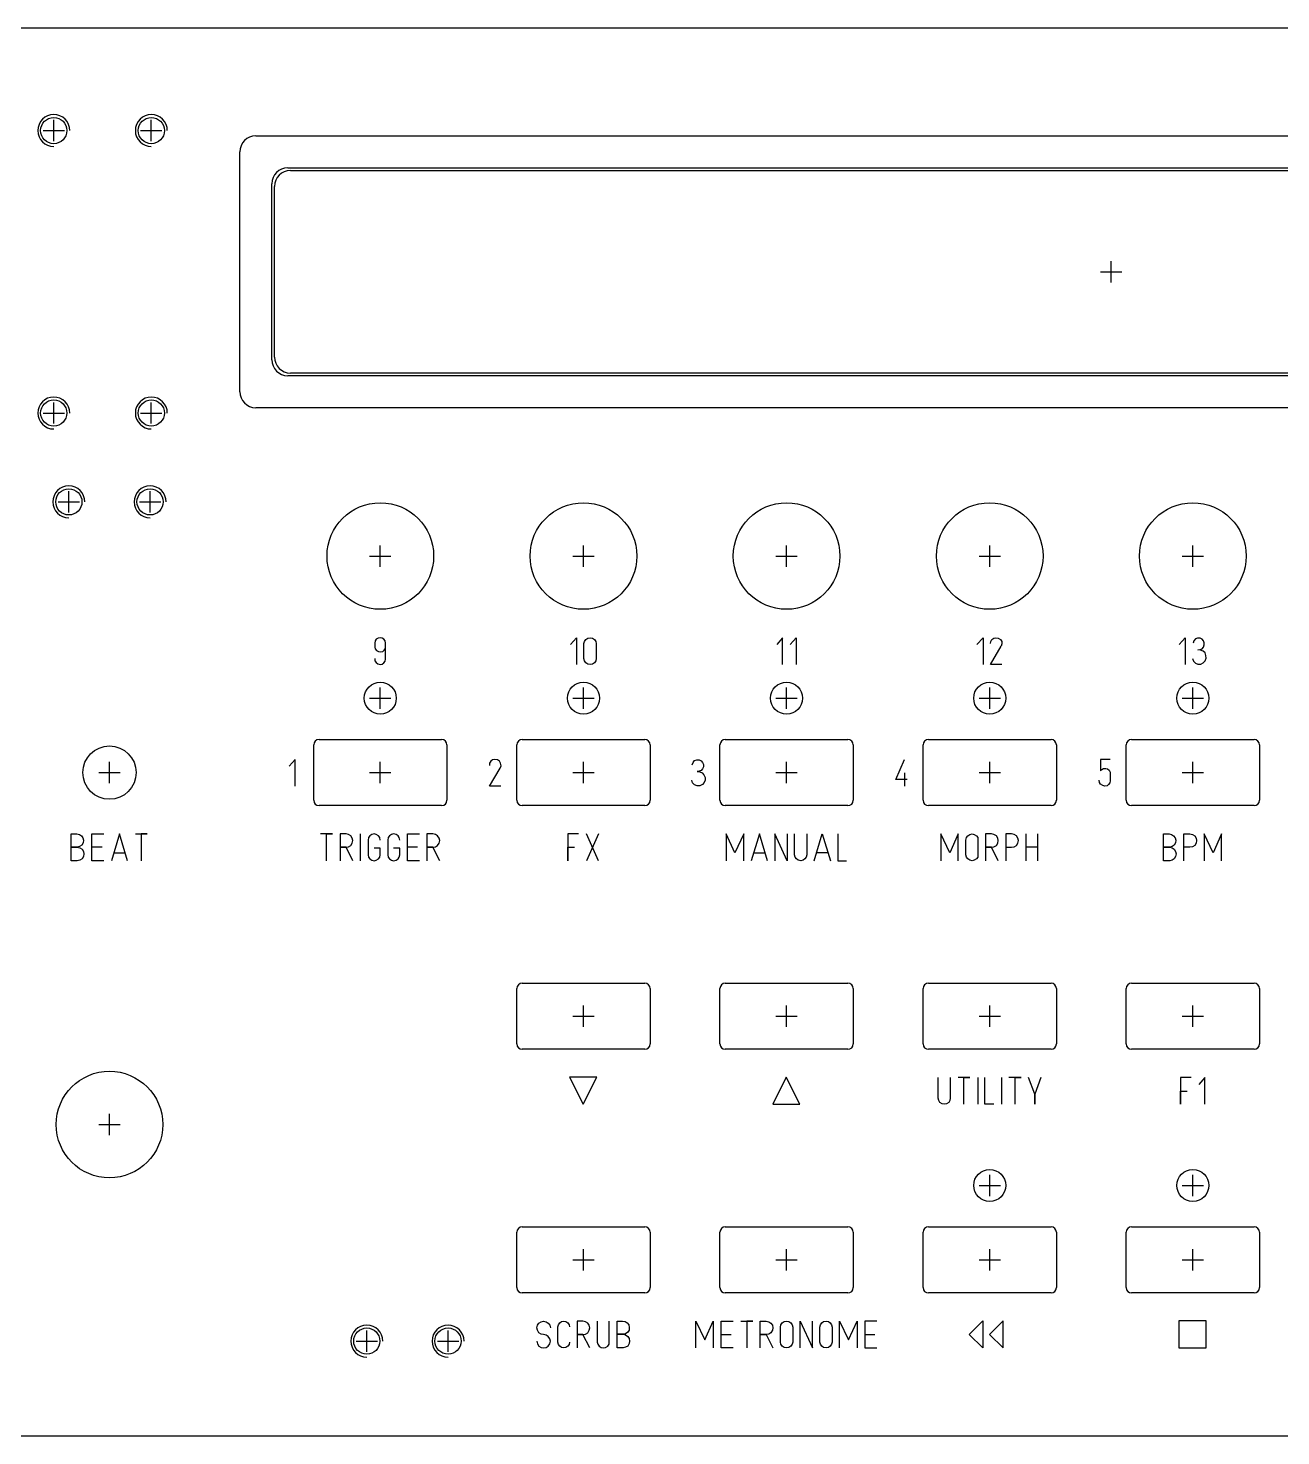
# Model space of a CAD drawing. Header units: inches. Extents: x 0 to 19, y 0 to 5.2.
# Drawn here: x 10.2 to 14.82, y 0 to 5.2 of the extents above; entities that cross this region are included whole.
import ezdxf

# ---------------------------------------------------------------- set-up
doc = ezdxf.new("R2010")
doc.units = ezdxf.units.IN
doc.header["$MEASUREMENT"] = 0
doc.layers.add('Contour', color=7, linetype='CONTINUOUS')
doc.layers.add('Gravure', color=7, linetype='CONTINUOUS')

msp = doc.modelspace()

# ---------------------------------------------------------------- linework, layer by layer
at = {"layer": 'Contour', "color": 7, "linetype": 'CONTINUOUS'}
for p, q in [((19, 5.2), (0, 5.2)), ((10.29429, 4.78228), (10.29429, 4.86102)), ((10.65453, 4.78228), (10.65453, 4.86102)), ((10.25492, 4.82165), (10.33366, 4.82165)), ((10.61516, 4.82165), (10.6939, 4.82165)), ((11.04031, 4.80197), (17.35528, 4.80197)), ((10.98126, 3.85709), (10.98126, 4.74291)), ((11.15843, 4.68386), (17.23717, 4.68386)), ((11.16827, 4.67402), (17.22732, 4.67402)), ((11.09937, 3.9752), (11.09937, 4.6248)), ((11.10921, 3.98504), (11.10921, 4.61496)), ((14.1978, 4.26063), (14.1978, 4.33937)), ((14.1978, 4.26063), (14.1978, 4.33937)), ((14.15843, 4.3), (14.23717, 4.3)), ((14.15843, 4.3), (14.23717, 4.3)), ((17.23717, 3.91614), (11.15843, 3.91614)), ((17.22732, 3.92598), (11.16827, 3.92598)), ((10.29429, 3.73898), (10.29429, 3.81772)), ((10.65453, 3.73898), (10.65453, 3.81772)), ((17.35528, 3.79803), (11.04031, 3.79803)), ((10.25492, 3.77835), (10.33366, 3.77835)), ((10.61516, 3.77835), (10.6939, 3.77835)), ((10.35, 3.41063), (10.35, 3.48937)), ((10.65, 3.41063), (10.65, 3.48937)), ((10.31063, 3.45), (10.38937, 3.45)), ((10.61063, 3.45), (10.68937, 3.45)), ((11.5, 3.21063), (11.5, 3.28937)), ((12.25, 3.21063), (12.25, 3.28937)), ((13, 3.21063), (13, 3.28937)), ((13.75, 3.21063), (13.75, 3.28937)), ((14.5, 3.21063), (14.5, 3.28937)), ((11.46063, 3.25), (11.53937, 3.25)), ((12.21063, 3.25), (12.28937, 3.25)), ((12.96063, 3.25), (13.03937, 3.25)), ((13.71063, 3.25), (13.78937, 3.25)), ((14.46063, 3.25), (14.53937, 3.25)), ((11.5, 2.68563), (11.5, 2.76437)), ((12.25, 2.68563), (12.25, 2.76437)), ((13, 2.68563), (13, 2.76437)), ((13.75, 2.68563), (13.75, 2.76437)), ((14.5, 2.68563), (14.5, 2.76437)), ((11.46063, 2.725), (11.53937, 2.725)), ((12.21063, 2.725), (12.28937, 2.725)), ((12.96063, 2.725), (13.03937, 2.725)), ((13.71063, 2.725), (13.78937, 2.725)), ((14.46063, 2.725), (14.53937, 2.725)), ((11.25394, 2.34764), (11.25394, 2.55236)), ((11.27362, 2.57205), (11.72638, 2.57205)), ((11.74606, 2.55236), (11.74606, 2.34764)), ((12.00394, 2.34764), (12.00394, 2.55236)), ((12.02362, 2.57205), (12.47638, 2.57205)), ((12.49606, 2.55236), (12.49606, 2.34764)), ((12.75394, 2.34764), (12.75394, 2.55236)), ((12.77362, 2.57205), (13.22638, 2.57205)), ((13.24606, 2.55236), (13.24606, 2.34764)), ((13.50394, 2.34764), (13.50394, 2.55236)), ((13.52362, 2.57205), (13.97638, 2.57205)), ((13.99606, 2.55236), (13.99606, 2.34764)), ((14.25394, 2.34764), (14.25394, 2.55236)), ((14.27362, 2.57205), (14.72638, 2.57205)), ((14.74606, 2.55236), (14.74606, 2.34764)), ((10.46063, 2.45), (10.53937, 2.45)), ((10.5, 2.41063), (10.5, 2.48937)), ((11.46063, 2.45), (11.53937, 2.45)), ((11.5, 2.41063), (11.5, 2.48937)), ((12.21063, 2.45), (12.28937, 2.45)), ((12.25, 2.41063), (12.25, 2.48937)), ((12.96063, 2.45), (13.03937, 2.45)), ((13, 2.41063), (13, 2.48937)), ((13.71063, 2.45), (13.78937, 2.45)), ((13.75, 2.41063), (13.75, 2.48937)), ((14.46063, 2.45), (14.53937, 2.45)), ((14.5, 2.41063), (14.5, 2.48937)), ((11.72638, 2.32795), (11.27362, 2.32795)), ((12.47638, 2.32795), (12.02362, 2.32795)), ((13.22638, 2.32795), (12.77362, 2.32795)), ((13.97638, 2.32795), (13.52362, 2.32795)), ((14.72638, 2.32795), (14.27362, 2.32795)), ((12.02362, 1.67205), (12.47638, 1.67205)), ((12.77362, 1.67205), (13.22638, 1.67205)), ((13.52362, 1.67205), (13.97638, 1.67205)), ((14.27362, 1.67205), (14.72638, 1.67205)), ((12.00394, 1.44764), (12.00394, 1.65236)), ((12.49606, 1.65236), (12.49606, 1.44764)), ((12.75394, 1.44764), (12.75394, 1.65236)), ((13.24606, 1.65236), (13.24606, 1.44764)), ((13.50394, 1.44764), (13.50394, 1.65236)), ((13.99606, 1.65236), (13.99606, 1.44764)), ((14.25394, 1.44764), (14.25394, 1.65236)), ((14.74606, 1.65236), (14.74606, 1.44764)), ((12.25, 1.51063), (12.25, 1.58937)), ((13, 1.51063), (13, 1.58937)), ((13.75, 1.51063), (13.75, 1.58937)), ((14.5, 1.51063), (14.5, 1.58937)), ((12.21063, 1.55), (12.28937, 1.55)), ((12.96063, 1.55), (13.03937, 1.55)), ((13.71063, 1.55), (13.78937, 1.55)), ((14.46063, 1.55), (14.53937, 1.55)), ((12.47638, 1.42795), (12.02362, 1.42795)), ((13.22638, 1.42795), (12.77362, 1.42795)), ((13.97638, 1.42795), (13.52362, 1.42795)), ((14.72638, 1.42795), (14.27362, 1.42795)), ((10.46063, 1.15), (10.53937, 1.15)), ((10.5, 1.11063), (10.5, 1.18937)), ((13.75, 0.88563), (13.75, 0.96437)), ((14.5, 0.88563), (14.5, 0.96437)), ((13.71063, 0.925), (13.78937, 0.925)), ((14.46063, 0.925), (14.53937, 0.925)), ((12.00394, 0.54764), (12.00394, 0.75236)), ((12.02362, 0.77205), (12.47638, 0.77205)), ((12.49606, 0.75236), (12.49606, 0.54764)), ((12.75394, 0.54764), (12.75394, 0.75236)), ((12.77362, 0.77205), (13.22638, 0.77205)), ((13.24606, 0.75236), (13.24606, 0.54764)), ((13.50394, 0.54764), (13.50394, 0.75236)), ((13.52362, 0.77205), (13.97638, 0.77205)), ((13.99606, 0.75236), (13.99606, 0.54764)), ((14.25394, 0.54764), (14.25394, 0.75236)), ((14.27362, 0.77205), (14.72638, 0.77205)), ((14.74606, 0.75236), (14.74606, 0.54764)), ((12.25, 0.61063), (12.25, 0.68937)), ((13, 0.61063), (13, 0.68937)), ((13.75, 0.61063), (13.75, 0.68937)), ((14.5, 0.61063), (14.5, 0.68937)), ((12.21063, 0.65), (12.28937, 0.65)), ((12.96063, 0.65), (13.03937, 0.65)), ((13.71063, 0.65), (13.78937, 0.65)), ((14.46063, 0.65), (14.53937, 0.65)), ((12.47638, 0.52795), (12.02362, 0.52795)), ((13.22638, 0.52795), (12.77362, 0.52795)), ((13.97638, 0.52795), (13.52362, 0.52795)), ((14.72638, 0.52795), (14.27362, 0.52795)), ((11.45, 0.31063), (11.45, 0.38937)), ((11.75, 0.31063), (11.75, 0.38937)), ((11.41063, 0.35), (11.48937, 0.35)), ((11.71063, 0.35), (11.78937, 0.35)), ((0, 0), (19, 0))]:
    msp.add_line(p, q, dxfattribs=at)
for centre, radius in [((10.29429, 4.82165), 0.04839), ((10.65453, 4.82165), 0.04839), ((10.29429, 3.77835), 0.04839), ((10.65453, 3.77835), 0.04839), ((10.35, 3.45), 0.04839), ((10.65, 3.45), 0.04839), ((11.5, 3.25), 0.19685), ((12.25, 3.25), 0.19685), ((13, 3.25), 0.19685), ((13.75, 3.25), 0.19685), ((14.5, 3.25), 0.19685), ((11.5, 2.725), 0.05906), ((12.25, 2.725), 0.05906), ((13, 2.725), 0.05906), ((13.75, 2.725), 0.05906), ((14.5, 2.725), 0.05906), ((10.5, 2.45), 0.09843), ((10.5, 1.15), 0.19685), ((13.75, 0.925), 0.05906), ((14.5, 0.925), 0.05906), ((11.45, 0.35), 0.04839), ((11.75, 0.35), 0.04839)]:
    msp.add_circle(centre, radius, dxfattribs=at)
for centre, radius, start, end in [((10.29429, 4.82165), 0.05906, 0, 270), ((10.65453, 4.82165), 0.05906, 0, 270), ((11.04031, 4.74291), 0.05906, 450, 180), ((11.15843, 4.6248), 0.05906, 450, 180), ((11.16827, 4.61496), 0.05906, 450, 180), ((11.15843, 3.9752), 0.05906, 180, -90), ((11.16827, 3.98504), 0.05906, 180, -90), ((11.04031, 3.85709), 0.05906, 180, -90), ((10.29429, 3.77835), 0.05906, 0, 270), ((10.65453, 3.77835), 0.05906, 0, 270), ((10.35, 3.45), 0.05906, 0, 270), ((10.65, 3.45), 0.05906, 0, 270), ((11.27362, 2.55236), 0.01969, 450, 180), ((11.72638, 2.55236), 0.01969, 360, 90), ((12.02362, 2.55236), 0.01969, 450, 180), ((12.47638, 2.55236), 0.01969, 360, 90), ((12.77362, 2.55236), 0.01969, 450, 180), ((13.22638, 2.55236), 0.01969, 360, 90), ((13.52362, 2.55236), 0.01969, 450, 180), ((13.97638, 2.55236), 0.01969, 360, 90), ((14.27362, 2.55236), 0.01969, 450, 180), ((14.72638, 2.55236), 0.01969, 360, 90), ((11.27362, 2.34764), 0.01969, 180, -90), ((11.72638, 2.34764), 0.01969, 270, 0), ((12.02362, 2.34764), 0.01969, 180, -90), ((12.47638, 2.34764), 0.01969, 270, 0), ((12.77362, 2.34764), 0.01969, 180, -90), ((13.22638, 2.34764), 0.01969, 270, 0), ((13.52362, 2.34764), 0.01969, 180, -90), ((13.97638, 2.34764), 0.01969, 270, 0), ((14.27362, 2.34764), 0.01969, 180, -90), ((14.72638, 2.34764), 0.01969, 270, 0), ((12.02362, 1.65236), 0.01969, 450, 180), ((12.47638, 1.65236), 0.01969, 360, 90), ((12.77362, 1.65236), 0.01969, 450, 180), ((13.22638, 1.65236), 0.01969, 360, 90), ((13.52362, 1.65236), 0.01969, 450, 180), ((13.97638, 1.65236), 0.01969, 360, 90), ((14.27362, 1.65236), 0.01969, 450, 180), ((14.72638, 1.65236), 0.01969, 360, 90), ((12.02362, 1.44764), 0.01969, 180, -90), ((12.47638, 1.44764), 0.01969, 270, 0), ((12.77362, 1.44764), 0.01969, 180, -90), ((13.22638, 1.44764), 0.01969, 270, 0), ((13.52362, 1.44764), 0.01969, 180, -90), ((13.97638, 1.44764), 0.01969, 270, 0), ((14.27362, 1.44764), 0.01969, 180, -90), ((14.72638, 1.44764), 0.01969, 270, 0), ((12.02362, 0.75236), 0.01969, 450, 180), ((12.47638, 0.75236), 0.01969, 360, 90), ((12.77362, 0.75236), 0.01969, 450, 180), ((13.22638, 0.75236), 0.01969, 360, 90), ((13.52362, 0.75236), 0.01969, 450, 180), ((13.97638, 0.75236), 0.01969, 360, 90), ((14.27362, 0.75236), 0.01969, 450, 180), ((14.72638, 0.75236), 0.01969, 360, 90), ((12.02362, 0.54764), 0.01969, 180, -90), ((12.47638, 0.54764), 0.01969, 270, 0), ((12.77362, 0.54764), 0.01969, 180, -90), ((13.22638, 0.54764), 0.01969, 270, 0), ((13.52362, 0.54764), 0.01969, 180, -90), ((13.97638, 0.54764), 0.01969, 270, 0), ((14.27362, 0.54764), 0.01969, 180, -90), ((14.72638, 0.54764), 0.01969, 270, 0), ((11.45, 0.35), 0.05906, 0, 270), ((11.75, 0.35), 0.05906, 0, 270)]:
    msp.add_arc(centre, radius, start, end, dxfattribs=at)
at = {"layer": 'Gravure', "color": 255, "linetype": 'CONTINUOUS'}
for p, q in [((11.4813, 2.93622), (11.47933, 2.92835)), ((11.47933, 2.92835), (11.47933, 2.91358)), ((11.47933, 2.91358), (11.4813, 2.90669)), ((11.48524, 2.94311), (11.4813, 2.93622)), ((11.49213, 2.94705), (11.48524, 2.94311)), ((11.49902, 2.94803), (11.49213, 2.94705)), ((11.50689, 2.94705), (11.49902, 2.94803)), ((11.5128, 2.94311), (11.50689, 2.94705)), ((11.51772, 2.93622), (11.5128, 2.94311)), ((11.5187, 2.92835), (11.51772, 2.93622)), ((11.5187, 2.86929), (11.5187, 2.92835)), ((12.20177, 2.92343), (12.22441, 2.94803)), ((12.22441, 2.94803), (12.22441, 2.84961)), ((12.25197, 2.92638), (12.25394, 2.93425)), ((12.25197, 2.87126), (12.25197, 2.92638)), ((12.25394, 2.93425), (12.25886, 2.94213)), ((12.25886, 2.94213), (12.26575, 2.94705)), ((12.26575, 2.94705), (12.27461, 2.94803)), ((12.27461, 2.94803), (12.28346, 2.94705)), ((12.28346, 2.94705), (12.29035, 2.94213)), ((12.29035, 2.94213), (12.29528, 2.93425)), ((12.29528, 2.93425), (12.29724, 2.92638)), ((12.29724, 2.92638), (12.29724, 2.87126)), ((12.98524, 2.94803), (12.96358, 2.92343)), ((12.98524, 2.84961), (12.98524, 2.94803)), ((13.0128, 2.92343), (13.03543, 2.94803)), ((13.03543, 2.94803), (13.03543, 2.84961)), ((13.70276, 2.92343), (13.72539, 2.94803)), ((13.72539, 2.94803), (13.72539, 2.84961)), ((13.75295, 2.92638), (13.75394, 2.93425)), ((13.75295, 2.84961), (13.79232, 2.91654)), ((13.75394, 2.93425), (13.75787, 2.94114)), ((13.75787, 2.94114), (13.76476, 2.94705)), ((13.76476, 2.94705), (13.77264, 2.94803)), ((13.77264, 2.94803), (13.7815, 2.94705)), ((13.7815, 2.94705), (13.78937, 2.94213)), ((13.78937, 2.94213), (13.79429, 2.93425)), ((13.79528, 2.92539), (13.79232, 2.91654)), ((13.79429, 2.93425), (13.79528, 2.92539)), ((14.4498, 2.92343), (14.47146, 2.94803)), ((14.47146, 2.94803), (14.47146, 2.84961)), ((14.50394, 2.9372), (14.50098, 2.92835)), ((14.50984, 2.94409), (14.50394, 2.9372)), ((14.51772, 2.94705), (14.50984, 2.94409)), ((14.52756, 2.94705), (14.51772, 2.94705)), ((14.53445, 2.94311), (14.52756, 2.94705)), ((14.53937, 2.9372), (14.53445, 2.94311)), ((14.53445, 2.90768), (14.53937, 2.91358)), ((14.54232, 2.92933), (14.53937, 2.9372)), ((14.53937, 2.91358), (14.54232, 2.92146)), ((14.54232, 2.92146), (14.54232, 2.92933)), ((11.47933, 2.87126), (11.48031, 2.86339)), ((11.48031, 2.86339), (11.48524, 2.8565)), ((11.4813, 2.90669), (11.48622, 2.90079)), ((11.48622, 2.90079), (11.49311, 2.89685)), ((11.49311, 2.89685), (11.50098, 2.89587)), ((11.50098, 2.89587), (11.50886, 2.89783)), ((11.50886, 2.89783), (11.51476, 2.90177)), ((11.5128, 2.85551), (11.51772, 2.86142)), ((11.51476, 2.90177), (11.5187, 2.90866)), ((11.51772, 2.86142), (11.5187, 2.86929)), ((12.25394, 2.86339), (12.25197, 2.87126)), ((12.25886, 2.85551), (12.25394, 2.86339)), ((12.29528, 2.86339), (12.29035, 2.85551)), ((12.29724, 2.87126), (12.29528, 2.86339)), ((14.49902, 2.87126), (14.50197, 2.86142)), ((14.50197, 2.86142), (14.50984, 2.85453)), ((14.5187, 2.90374), (14.52657, 2.90472)), ((14.52854, 2.90276), (14.5187, 2.90374)), ((14.52657, 2.90472), (14.53445, 2.90768)), ((14.53839, 2.89882), (14.52854, 2.90276)), ((14.54528, 2.89193), (14.53839, 2.89882)), ((14.53839, 2.85551), (14.54528, 2.86339)), ((14.54823, 2.88209), (14.54528, 2.89193)), ((14.54528, 2.86339), (14.54921, 2.87224)), ((14.54921, 2.87224), (14.54823, 2.88209)), ((11.48524, 2.8565), (11.49114, 2.85157)), ((11.49114, 2.85157), (11.49902, 2.84961)), ((11.49902, 2.84961), (11.50689, 2.85059)), ((11.50689, 2.85059), (11.5128, 2.85551)), ((12.26575, 2.85059), (12.25886, 2.85551)), ((12.27461, 2.84961), (12.26575, 2.85059)), ((12.28346, 2.85059), (12.27461, 2.84961)), ((12.29035, 2.85551), (12.28346, 2.85059)), ((13.79528, 2.84961), (13.75295, 2.84961)), ((14.50984, 2.85453), (14.5187, 2.85059)), ((14.5187, 2.85059), (14.52953, 2.85059)), ((14.52953, 2.85059), (14.53839, 2.85551)), ((10.35827, 2.12421), (10.35827, 2.22362)), ((10.35827, 2.22362), (10.37894, 2.22362)), ((10.37894, 2.22362), (10.38878, 2.22165)), ((10.38878, 2.22165), (10.39665, 2.21673)), ((10.39665, 2.21673), (10.40157, 2.20886)), ((10.40256, 2.19114), (10.39764, 2.18228)), ((10.40157, 2.20886), (10.40453, 2.2)), ((10.40453, 2.2), (10.40256, 2.19114)), ((10.43504, 2.12421), (10.43504, 2.22362)), ((10.43504, 2.22362), (10.47933, 2.22362)), ((10.5374, 2.22362), (10.50787, 2.12421)), ((10.56693, 2.12421), (10.5374, 2.22362)), ((10.59547, 2.22362), (10.63976, 2.22362)), ((10.63976, 2.22362), (10.61713, 2.22362)), ((10.61713, 2.22362), (10.61713, 2.12421)), ((11.32382, 2.22362), (11.27953, 2.22362)), ((11.30118, 2.12421), (11.30118, 2.22362)), ((11.30118, 2.22362), (11.32382, 2.22362)), ((11.37402, 2.22362), (11.35138, 2.22362)), ((11.35138, 2.22362), (11.35138, 2.12421)), ((11.38287, 2.22165), (11.37402, 2.22362)), ((11.39075, 2.21673), (11.38287, 2.22165)), ((11.39665, 2.20787), (11.39075, 2.21673)), ((11.39075, 2.1813), (11.39665, 2.18917)), ((11.39862, 2.19902), (11.39665, 2.20787)), ((11.39665, 2.18917), (11.39862, 2.19902)), ((11.42618, 2.22362), (11.42618, 2.12421)), ((11.45669, 2.20984), (11.45472, 2.20098)), ((11.45472, 2.20098), (11.45472, 2.14685)), ((11.46161, 2.21673), (11.45669, 2.20984)), ((11.4685, 2.22165), (11.46161, 2.21673)), ((11.47736, 2.22362), (11.4685, 2.22165)), ((11.48524, 2.22165), (11.47736, 2.22362)), ((11.49311, 2.21673), (11.48524, 2.22165)), ((11.49803, 2.20984), (11.49311, 2.21673)), ((11.49902, 2.20098), (11.49803, 2.20984)), ((11.52953, 2.20984), (11.52756, 2.20098)), ((11.52756, 2.20098), (11.52756, 2.14685)), ((11.53346, 2.21673), (11.52953, 2.20984)), ((11.54134, 2.22165), (11.53346, 2.21673)), ((11.54921, 2.22362), (11.54134, 2.22165)), ((11.55807, 2.22165), (11.54921, 2.22362)), ((11.56594, 2.21673), (11.55807, 2.22165)), ((11.56988, 2.20984), (11.56594, 2.21673)), ((11.57185, 2.20098), (11.56988, 2.20984)), ((11.60039, 2.12421), (11.60039, 2.22362)), ((11.60039, 2.22362), (11.64469, 2.22362)), ((11.6939, 2.22362), (11.67224, 2.22362)), ((11.67224, 2.22362), (11.67224, 2.12421)), ((11.70374, 2.22165), (11.6939, 2.22362)), ((11.71161, 2.21673), (11.70374, 2.22165)), ((11.71752, 2.20787), (11.71161, 2.21673)), ((11.71161, 2.1813), (11.71752, 2.18917)), ((11.71949, 2.19902), (11.71752, 2.20787)), ((11.71752, 2.18917), (11.71949, 2.19902)), ((12.23228, 2.22362), (12.19291, 2.22362)), ((12.19291, 2.22362), (12.19291, 2.12421)), ((12.30512, 2.22362), (12.26083, 2.12421)), ((12.30512, 2.12421), (12.26083, 2.22362)), ((12.80906, 2.15374), (12.77657, 2.22362)), ((12.77657, 2.22362), (12.77657, 2.12421)), ((12.84154, 2.22362), (12.80906, 2.15374)), ((12.84154, 2.12421), (12.84154, 2.22362)), ((12.89961, 2.22362), (12.86909, 2.12421)), ((12.92913, 2.12421), (12.89961, 2.22362)), ((13.00197, 2.12421), (12.95669, 2.22362)), ((12.95669, 2.22362), (12.95669, 2.12421)), ((13.00197, 2.22362), (13.00197, 2.12421)), ((13.02953, 2.14685), (13.02953, 2.22362)), ((13.0748, 2.22362), (13.0748, 2.14685)), ((13.10236, 2.12421), (13.13189, 2.22362)), ((13.13189, 2.22362), (13.1624, 2.12421)), ((13.18898, 2.22362), (13.18898, 2.12421)), ((13.60236, 2.15374), (13.56988, 2.22362)), ((13.56988, 2.22362), (13.56988, 2.12421)), ((13.63386, 2.22362), (13.60236, 2.15374)), ((13.63386, 2.12421), (13.63386, 2.22362)), ((13.6624, 2.20098), (13.66437, 2.20984)), ((13.6624, 2.14685), (13.6624, 2.20098)), ((13.66437, 2.20984), (13.66929, 2.21673)), ((13.66929, 2.21673), (13.67618, 2.22165)), ((13.67618, 2.22165), (13.68504, 2.22362)), ((13.68504, 2.22362), (13.69291, 2.22165)), ((13.69291, 2.22165), (13.70079, 2.21673)), ((13.70079, 2.21673), (13.70571, 2.20984)), ((13.70571, 2.20984), (13.70669, 2.20098)), ((13.70669, 2.20098), (13.70669, 2.14685)), ((13.75689, 2.22362), (13.73425, 2.22362)), ((13.73425, 2.22362), (13.73425, 2.12421)), ((13.76575, 2.22165), (13.75689, 2.22362)), ((13.77461, 2.21673), (13.76575, 2.22165)), ((13.77953, 2.20787), (13.77461, 2.21673)), ((13.77461, 2.1813), (13.77953, 2.18917)), ((13.7815, 2.19902), (13.77953, 2.20787)), ((13.77953, 2.18917), (13.7815, 2.19902)), ((13.83071, 2.22362), (13.80906, 2.22362)), ((13.80906, 2.22362), (13.80906, 2.12421)), ((13.84055, 2.22165), (13.83071, 2.22362)), ((13.84843, 2.21673), (13.84055, 2.22165)), ((13.85433, 2.20787), (13.84843, 2.21673)), ((13.84843, 2.1813), (13.85433, 2.18917)), ((13.8563, 2.19902), (13.85433, 2.20787)), ((13.85433, 2.18917), (13.8563, 2.19902)), ((13.88386, 2.22362), (13.88386, 2.12421)), ((13.92815, 2.12421), (13.92815, 2.22362)), ((14.39173, 2.22362), (14.4124, 2.22362)), ((14.39173, 2.12421), (14.39173, 2.22362)), ((14.4124, 2.22362), (14.42126, 2.22165)), ((14.42126, 2.22165), (14.42913, 2.21673)), ((14.42913, 2.21673), (14.43504, 2.20886)), ((14.43602, 2.19114), (14.4311, 2.18228)), ((14.43504, 2.20886), (14.43701, 2.2)), ((14.43701, 2.2), (14.43602, 2.19114)), ((14.46654, 2.12421), (14.46654, 2.22362)), ((14.46654, 2.22362), (14.48917, 2.22362)), ((14.48917, 2.22362), (14.49902, 2.22165)), ((14.49902, 2.22165), (14.50689, 2.21673)), ((14.50689, 2.21673), (14.51181, 2.20787)), ((14.51181, 2.18917), (14.50689, 2.1813)), ((14.51181, 2.20787), (14.51378, 2.19902)), ((14.51378, 2.19902), (14.51181, 2.18917)), ((14.5748, 2.15374), (14.54232, 2.22362)), ((14.54232, 2.22362), (14.54232, 2.12421)), ((14.6063, 2.22362), (14.5748, 2.15374)), ((14.6063, 2.12421), (14.6063, 2.22362)), ((10.38091, 2.17441), (10.35827, 2.17441)), ((10.35827, 2.17441), (10.38091, 2.17441)), ((10.38976, 2.17736), (10.38091, 2.17441)), ((10.38091, 2.17441), (10.39075, 2.17244)), ((10.39764, 2.18228), (10.38976, 2.17736)), ((10.39075, 2.17244), (10.39862, 2.16752)), ((10.39862, 2.13209), (10.39075, 2.12618)), ((10.39862, 2.16752), (10.40354, 2.15866)), ((10.40354, 2.13996), (10.39862, 2.13209)), ((10.40354, 2.15866), (10.40551, 2.1498)), ((10.40551, 2.1498), (10.40354, 2.13996)), ((10.47244, 2.17441), (10.43504, 2.17441)), ((10.51772, 2.15374), (10.55709, 2.15374)), ((11.37402, 2.17441), (11.35138, 2.17441)), ((11.35138, 2.17441), (11.37402, 2.17441)), ((11.37402, 2.17441), (11.38287, 2.17539)), ((11.39862, 2.12421), (11.37402, 2.17441)), ((11.38287, 2.17539), (11.39075, 2.1813)), ((11.45472, 2.14685), (11.45669, 2.13799)), ((11.45669, 2.13799), (11.46161, 2.1311)), ((11.49902, 2.17146), (11.47736, 2.17146)), ((11.49311, 2.1311), (11.49803, 2.13799)), ((11.49803, 2.13799), (11.49902, 2.14685)), ((11.49902, 2.14685), (11.49902, 2.17146)), ((11.52756, 2.14685), (11.52953, 2.13799)), ((11.52953, 2.13799), (11.53346, 2.1311)), ((11.57185, 2.17146), (11.54921, 2.17146)), ((11.56594, 2.1311), (11.56988, 2.13799)), ((11.56988, 2.13799), (11.57185, 2.14685)), ((11.57185, 2.14685), (11.57185, 2.17146)), ((11.6378, 2.17441), (11.60039, 2.17441)), ((11.6939, 2.17441), (11.67224, 2.17441)), ((11.67224, 2.17441), (11.6939, 2.17441)), ((11.6939, 2.17441), (11.70374, 2.17539)), ((11.71949, 2.12421), (11.6939, 2.17441)), ((11.70374, 2.17539), (11.71161, 2.1813)), ((12.19291, 2.12421), (12.19291, 2.17441)), ((12.19291, 2.17441), (12.21752, 2.17441)), ((12.87894, 2.15374), (12.91929, 2.15374)), ((13.0315, 2.13799), (13.02953, 2.14685)), ((13.03642, 2.1311), (13.0315, 2.13799)), ((13.07283, 2.13799), (13.06791, 2.1311)), ((13.0748, 2.14685), (13.07283, 2.13799)), ((13.15256, 2.15374), (13.1122, 2.15374)), ((13.66437, 2.13799), (13.6624, 2.14685)), ((13.66929, 2.1311), (13.66437, 2.13799)), ((13.70571, 2.13799), (13.70079, 2.1311)), ((13.70669, 2.14685), (13.70571, 2.13799)), ((13.75689, 2.17441), (13.73425, 2.17441)), ((13.73425, 2.17441), (13.75689, 2.17441)), ((13.75689, 2.17441), (13.76575, 2.17539)), ((13.7815, 2.12421), (13.75689, 2.17441)), ((13.76575, 2.17539), (13.77461, 2.1813)), ((13.80906, 2.17441), (13.83071, 2.17441)), ((13.83071, 2.17441), (13.84055, 2.17539)), ((13.84055, 2.17539), (13.84843, 2.1813)), ((13.92815, 2.17441), (13.88386, 2.17441)), ((14.41437, 2.17441), (14.39173, 2.17441)), ((14.39173, 2.17441), (14.41437, 2.17441)), ((14.42323, 2.17736), (14.41437, 2.17441)), ((14.41437, 2.17441), (14.42323, 2.17244)), ((14.4311, 2.18228), (14.42323, 2.17736)), ((14.42323, 2.17244), (14.4311, 2.16752)), ((14.4311, 2.13209), (14.42323, 2.12618)), ((14.4311, 2.16752), (14.43602, 2.15866)), ((14.43602, 2.13996), (14.4311, 2.13209)), ((14.43602, 2.15866), (14.43799, 2.1498)), ((14.43799, 2.1498), (14.43602, 2.13996)), ((14.48917, 2.17441), (14.46654, 2.17441)), ((14.49902, 2.17539), (14.48917, 2.17441)), ((14.50689, 2.1813), (14.49902, 2.17539)), ((10.38091, 2.12421), (10.35827, 2.12421)), ((10.39075, 2.12618), (10.38091, 2.12421)), ((10.47933, 2.12421), (10.43504, 2.12421)), ((11.46161, 2.1311), (11.4685, 2.12618)), ((11.4685, 2.12618), (11.47736, 2.12421)), ((11.47736, 2.12421), (11.48524, 2.12618)), ((11.48524, 2.12618), (11.49311, 2.1311)), ((11.53346, 2.1311), (11.54134, 2.12618)), ((11.54134, 2.12618), (11.54921, 2.12421)), ((11.54921, 2.12421), (11.55807, 2.12618)), ((11.55807, 2.12618), (11.56594, 2.1311)), ((11.64469, 2.12421), (11.60039, 2.12421)), ((13.04331, 2.12618), (13.03642, 2.1311)), ((13.05217, 2.12421), (13.04331, 2.12618)), ((13.06102, 2.12618), (13.05217, 2.12421)), ((13.06791, 2.1311), (13.06102, 2.12618)), ((13.18898, 2.12421), (13.22146, 2.12421)), ((13.67618, 2.12618), (13.66929, 2.1311)), ((13.68504, 2.12421), (13.67618, 2.12618)), ((13.69291, 2.12618), (13.68504, 2.12421)), ((13.70079, 2.1311), (13.69291, 2.12618)), ((14.41437, 2.12421), (14.39173, 2.12421)), ((14.42323, 2.12618), (14.41437, 2.12421)), ((12.19882, 1.325), (12.24902, 1.22461)), ((12.29921, 1.325), (12.19882, 1.325)), ((12.24902, 1.22461), (12.29921, 1.325)), ((12.99902, 1.325), (12.94882, 1.22461)), ((13.04921, 1.22461), (12.99902, 1.325)), ((13.56004, 1.24724), (13.56004, 1.32402)), ((13.60433, 1.32402), (13.60433, 1.24724)), ((13.67717, 1.32402), (13.63287, 1.32402)), ((13.65453, 1.22461), (13.65453, 1.32402)), ((13.65453, 1.32402), (13.67717, 1.32402)), ((13.70571, 1.32402), (13.70571, 1.22461)), ((13.73228, 1.22461), (13.73228, 1.32402)), ((13.79331, 1.32402), (13.79331, 1.22461)), ((13.86614, 1.32402), (13.82087, 1.32402)), ((13.8435, 1.22461), (13.8435, 1.32402)), ((13.8435, 1.32402), (13.86614, 1.32402)), ((13.91634, 1.26201), (13.8937, 1.32402)), ((13.93898, 1.32402), (13.91634, 1.26201)), ((14.49409, 1.32402), (14.45472, 1.32402)), ((14.45472, 1.32402), (14.45472, 1.22461)), ((14.54429, 1.32402), (14.52165, 1.29843)), ((14.54429, 1.22461), (14.54429, 1.32402)), ((13.91634, 1.26201), (13.91634, 1.22461)), ((13.91634, 1.22461), (13.91634, 1.26201)), ((14.45472, 1.22461), (14.45472, 1.27382)), ((14.45472, 1.27382), (14.47933, 1.27382)), ((12.94882, 1.22461), (13.04921, 1.22461)), ((13.56201, 1.23839), (13.56004, 1.24724)), ((13.56594, 1.2315), (13.56201, 1.23839)), ((13.57382, 1.22657), (13.56594, 1.2315)), ((13.58268, 1.22461), (13.57382, 1.22657)), ((13.59055, 1.22657), (13.58268, 1.22461)), ((13.59843, 1.2315), (13.59055, 1.22657)), ((13.60236, 1.23839), (13.59843, 1.2315)), ((13.60433, 1.24724), (13.60236, 1.23839)), ((13.76476, 1.22461), (13.73228, 1.22461)), ((12.07972, 0.40866), (12.08563, 0.41654)), ((12.08563, 0.41654), (12.0935, 0.42146)), ((12.0935, 0.42146), (12.10236, 0.42343)), ((12.10236, 0.42343), (12.1122, 0.42146)), ((12.1122, 0.42146), (12.12008, 0.41654)), ((12.12008, 0.41654), (12.12598, 0.40866)), ((12.15748, 0.41063), (12.1624, 0.41752)), ((12.1624, 0.41752), (12.16929, 0.42244)), ((12.16929, 0.42244), (12.17717, 0.42343)), ((12.17717, 0.42343), (12.18504, 0.42244)), ((12.18504, 0.42244), (12.19291, 0.41752)), ((12.19291, 0.41752), (12.19685, 0.41063)), ((12.24803, 0.42343), (12.22638, 0.42343)), ((12.22638, 0.42343), (12.22638, 0.325)), ((12.25787, 0.42146), (12.24803, 0.42343)), ((12.26575, 0.41654), (12.25787, 0.42146)), ((12.27165, 0.40866), (12.26575, 0.41654)), ((12.30118, 0.42343), (12.30118, 0.34665)), ((12.34547, 0.34665), (12.34547, 0.42343)), ((12.37402, 0.325), (12.37402, 0.42343)), ((12.37402, 0.42343), (12.39469, 0.42343)), ((12.39469, 0.42343), (12.40354, 0.42244)), ((12.40354, 0.42244), (12.41142, 0.41752)), ((12.41142, 0.41752), (12.41732, 0.40965)), ((12.66535, 0.325), (12.66535, 0.42343)), ((12.66535, 0.42343), (12.69783, 0.35453)), ((12.69783, 0.35453), (12.72933, 0.42343)), ((12.72933, 0.42343), (12.72933, 0.325)), ((12.75787, 0.325), (12.75787, 0.42343)), ((12.75787, 0.42343), (12.80217, 0.42343)), ((12.83071, 0.42343), (12.875, 0.42343)), ((12.875, 0.42343), (12.85335, 0.42343)), ((12.85335, 0.42343), (12.85335, 0.325)), ((12.90256, 0.325), (12.90256, 0.42343)), ((12.90256, 0.42343), (12.9252, 0.42343)), ((12.9252, 0.42343), (12.93406, 0.42146)), ((12.93406, 0.42146), (12.94193, 0.41654)), ((12.94193, 0.41654), (12.94783, 0.40866)), ((12.97933, 0.40965), (12.98425, 0.41752)), ((12.98425, 0.41752), (12.99114, 0.42244)), ((12.99114, 0.42244), (13, 0.42343)), ((13, 0.42343), (13.00886, 0.42244)), ((13.00886, 0.42244), (13.01575, 0.41752)), ((13.01575, 0.41752), (13.02067, 0.40965)), ((13.0502, 0.325), (13.0502, 0.42343)), ((13.0502, 0.42343), (13.09547, 0.325)), ((13.09547, 0.325), (13.09547, 0.42343)), ((13.125, 0.40965), (13.12992, 0.41752)), ((13.12992, 0.41752), (13.13681, 0.42244)), ((13.13681, 0.42244), (13.14567, 0.42343)), ((13.14567, 0.42343), (13.15453, 0.42244)), ((13.15453, 0.42244), (13.16142, 0.41752)), ((13.16142, 0.41752), (13.16634, 0.40965)), ((13.19587, 0.325), (13.19587, 0.42343)), ((13.19587, 0.42343), (13.22835, 0.35453)), ((13.22835, 0.35453), (13.26083, 0.42343)), ((13.26083, 0.42343), (13.26083, 0.325)), ((13.33366, 0.42343), (13.28839, 0.42343)), ((13.28839, 0.42343), (13.28839, 0.325)), ((13.67421, 0.37421), (13.72441, 0.42441)), ((13.72441, 0.42441), (13.72441, 0.325)), ((13.79921, 0.42441), (13.74902, 0.37421)), ((13.79921, 0.325), (13.79921, 0.42441)), ((14.54921, 0.42441), (14.44882, 0.42441)), ((14.44882, 0.42441), (14.44882, 0.325)), ((14.54921, 0.325), (14.54921, 0.42441)), ((12.07776, 0.39882), (12.07972, 0.40866)), ((12.07972, 0.38996), (12.07776, 0.39882)), ((12.08563, 0.3811), (12.07972, 0.38996)), ((12.0935, 0.37618), (12.08563, 0.3811)), ((12.10236, 0.37421), (12.0935, 0.37618)), ((12.1122, 0.37224), (12.10236, 0.37421)), ((12.12008, 0.36732), (12.1122, 0.37224)), ((12.12598, 0.35846), (12.12008, 0.36732)), ((12.12598, 0.40866), (12.12795, 0.39882)), ((12.15551, 0.40276), (12.15748, 0.41063)), ((12.15551, 0.34567), (12.15551, 0.40276)), ((12.19685, 0.41063), (12.19882, 0.40276)), ((12.24803, 0.37421), (12.22638, 0.37421)), ((12.22638, 0.37421), (12.24803, 0.37421)), ((12.24803, 0.37421), (12.25787, 0.37618)), ((12.27362, 0.325), (12.24803, 0.37421)), ((12.25787, 0.37618), (12.26575, 0.3811)), ((12.26575, 0.3811), (12.27165, 0.38996)), ((12.27362, 0.39882), (12.27165, 0.40866)), ((12.27165, 0.38996), (12.27362, 0.39882)), ((12.39665, 0.3752), (12.37402, 0.3752)), ((12.37402, 0.3752), (12.39665, 0.3752)), ((12.40551, 0.37717), (12.39665, 0.3752)), ((12.39665, 0.3752), (12.40551, 0.37323)), ((12.41339, 0.38307), (12.40551, 0.37717)), ((12.40551, 0.37323), (12.41339, 0.36732)), ((12.41831, 0.39094), (12.41339, 0.38307)), ((12.41339, 0.36732), (12.41831, 0.35945)), ((12.41732, 0.40965), (12.41929, 0.3998)), ((12.41929, 0.3998), (12.41831, 0.39094)), ((12.75787, 0.37421), (12.79528, 0.37421)), ((12.9252, 0.37421), (12.90256, 0.37421)), ((12.90256, 0.37421), (12.9252, 0.37421)), ((12.93406, 0.37618), (12.9252, 0.37421)), ((12.9252, 0.37421), (12.9498, 0.325)), ((12.94193, 0.3811), (12.93406, 0.37618)), ((12.94783, 0.38996), (12.94193, 0.3811)), ((12.94783, 0.40866), (12.9498, 0.39882)), ((12.9498, 0.39882), (12.94783, 0.38996)), ((12.97736, 0.40177), (12.97933, 0.40965)), ((12.97736, 0.34665), (12.97736, 0.40177)), ((13.02067, 0.40965), (13.02264, 0.40177)), ((13.02264, 0.40177), (13.02264, 0.34665)), ((13.12303, 0.40177), (13.125, 0.40965)), ((13.12303, 0.34665), (13.12303, 0.40177)), ((13.16634, 0.40965), (13.16831, 0.40177)), ((13.16831, 0.40177), (13.16831, 0.34665)), ((13.28839, 0.37421), (13.32579, 0.37421)), ((13.72441, 0.325), (13.67421, 0.37421)), ((13.74902, 0.37421), (13.79921, 0.325)), ((12.07776, 0.34961), (12.07972, 0.33976)), ((12.07972, 0.33976), (12.08563, 0.33189)), ((12.08563, 0.33189), (12.0935, 0.32598)), ((12.0935, 0.32598), (12.10236, 0.325)), ((12.10236, 0.325), (12.1122, 0.32598)), ((12.1122, 0.32598), (12.12008, 0.33189)), ((12.12008, 0.33189), (12.12598, 0.33976)), ((12.12795, 0.34961), (12.12598, 0.35846)), ((12.12598, 0.33976), (12.12795, 0.34961)), ((12.15748, 0.3378), (12.15551, 0.34567)), ((12.1624, 0.33091), (12.15748, 0.3378)), ((12.16929, 0.32598), (12.1624, 0.33091)), ((12.17717, 0.325), (12.16929, 0.32598)), ((12.18504, 0.32598), (12.17717, 0.325)), ((12.19291, 0.33091), (12.18504, 0.32598)), ((12.19685, 0.3378), (12.19291, 0.33091)), ((12.19882, 0.34567), (12.19685, 0.3378)), ((12.30118, 0.34665), (12.30315, 0.33878)), ((12.30315, 0.33878), (12.30807, 0.33091)), ((12.30807, 0.33091), (12.31496, 0.32598)), ((12.31496, 0.32598), (12.32382, 0.325)), ((12.32382, 0.325), (12.33169, 0.32598)), ((12.33169, 0.32598), (12.33957, 0.33091)), ((12.33957, 0.33091), (12.34449, 0.33878)), ((12.34449, 0.33878), (12.34547, 0.34665)), ((12.39665, 0.325), (12.37402, 0.325)), ((12.40551, 0.32697), (12.39665, 0.325)), ((12.41339, 0.33189), (12.40551, 0.32697)), ((12.41831, 0.34075), (12.41339, 0.33189)), ((12.41831, 0.35945), (12.42028, 0.34961)), ((12.42028, 0.34961), (12.41831, 0.34075)), ((12.80217, 0.325), (12.75787, 0.325)), ((12.97933, 0.33878), (12.97736, 0.34665)), ((12.98425, 0.33091), (12.97933, 0.33878)), ((12.99114, 0.32598), (12.98425, 0.33091)), ((13, 0.325), (12.99114, 0.32598)), ((13.00886, 0.32598), (13, 0.325)), ((13.01575, 0.33091), (13.00886, 0.32598)), ((13.02067, 0.33878), (13.01575, 0.33091)), ((13.02264, 0.34665), (13.02067, 0.33878)), ((13.125, 0.33878), (13.12303, 0.34665)), ((13.12992, 0.33091), (13.125, 0.33878)), ((13.13681, 0.32598), (13.12992, 0.33091)), ((13.14567, 0.325), (13.13681, 0.32598)), ((13.15453, 0.32598), (13.14567, 0.325)), ((13.16142, 0.33091), (13.15453, 0.32598)), ((13.16634, 0.33878), (13.16142, 0.33091)), ((13.16831, 0.34665), (13.16634, 0.33878)), ((13.28839, 0.325), (13.33366, 0.325)), ((14.44882, 0.325), (14.54921, 0.325))]:
    msp.add_line(p, q, dxfattribs=at)
at = {"layer": 'Gravure', "color": 30, "linetype": 'CONTINUOUS'}
for p, q in [((11.18504, 2.49823), (11.16339, 2.47362)), ((11.18504, 2.3998), (11.18504, 2.49823)), ((11.91437, 2.49724), (11.90846, 2.49232)), ((11.92323, 2.49823), (11.91437, 2.49724)), ((11.93209, 2.49724), (11.92323, 2.49823)), ((11.93996, 2.49232), (11.93209, 2.49724)), ((12.66043, 2.49429), (12.66831, 2.49724)), ((12.66831, 2.49724), (12.67717, 2.49724)), ((12.67717, 2.49724), (12.68504, 2.49331)), ((13.40354, 2.42441), (13.43504, 2.49823)), ((14.19488, 2.49823), (14.15846, 2.49823)), ((14.15846, 2.49823), (14.15846, 2.45689)), ((11.90354, 2.48445), (11.90256, 2.47657)), ((11.90256, 2.3998), (11.94291, 2.46673)), ((11.90846, 2.49232), (11.90354, 2.48445)), ((11.9439, 2.48445), (11.93996, 2.49232)), ((11.94291, 2.46673), (11.94587, 2.47559)), ((11.94587, 2.47559), (11.9439, 2.48445)), ((12.65157, 2.47854), (12.65453, 2.4874)), ((12.65453, 2.4874), (12.66043, 2.49429)), ((12.67717, 2.45492), (12.66929, 2.45394)), ((12.66929, 2.45394), (12.67913, 2.45295)), ((12.68406, 2.45787), (12.67717, 2.45492)), ((12.67913, 2.45295), (12.68799, 2.44902)), ((12.68996, 2.46378), (12.68406, 2.45787)), ((12.68504, 2.49331), (12.68996, 2.4874)), ((12.68799, 2.44902), (12.69488, 2.44213)), ((12.68996, 2.4874), (12.69291, 2.47953)), ((12.69291, 2.47165), (12.68996, 2.46378)), ((12.69291, 2.47953), (12.69291, 2.47165)), ((13.43504, 2.44902), (13.43504, 2.3998)), ((14.15846, 2.45689), (14.16339, 2.46181)), ((14.16339, 2.46181), (14.17028, 2.46575)), ((14.17028, 2.46575), (14.17815, 2.46575)), ((14.17815, 2.46575), (14.18504, 2.46378)), ((14.18504, 2.46378), (14.19094, 2.45886)), ((14.19094, 2.45886), (14.19488, 2.45197)), ((14.19488, 2.45197), (14.19488, 2.44409)), ((14.19488, 2.44409), (14.19488, 2.41949)), ((11.94488, 2.3998), (11.90256, 2.3998)), ((12.65256, 2.41161), (12.64961, 2.42146)), ((12.65945, 2.40472), (12.65256, 2.41161)), ((12.66929, 2.40079), (12.65945, 2.40472)), ((12.68012, 2.40079), (12.66929, 2.40079)), ((12.68898, 2.40571), (12.68012, 2.40079)), ((12.69587, 2.41358), (12.68898, 2.40571)), ((12.69488, 2.44213), (12.69882, 2.43228)), ((12.69882, 2.42244), (12.69587, 2.41358)), ((12.69882, 2.43228), (12.69882, 2.42244)), ((13.44488, 2.42441), (13.40354, 2.42441)), ((14.15551, 2.41358), (14.15354, 2.42146)), ((14.15945, 2.40669), (14.15551, 2.41358)), ((14.16732, 2.40177), (14.15945, 2.40669)), ((14.1752, 2.3998), (14.16732, 2.40177)), ((14.18307, 2.40079), (14.1752, 2.3998)), ((14.18898, 2.40571), (14.18307, 2.40079)), ((14.1939, 2.41161), (14.18898, 2.40571)), ((14.19488, 2.41949), (14.1939, 2.41161))]:
    msp.add_line(p, q, dxfattribs=at)

doc.saveas('drawing.dxf')
